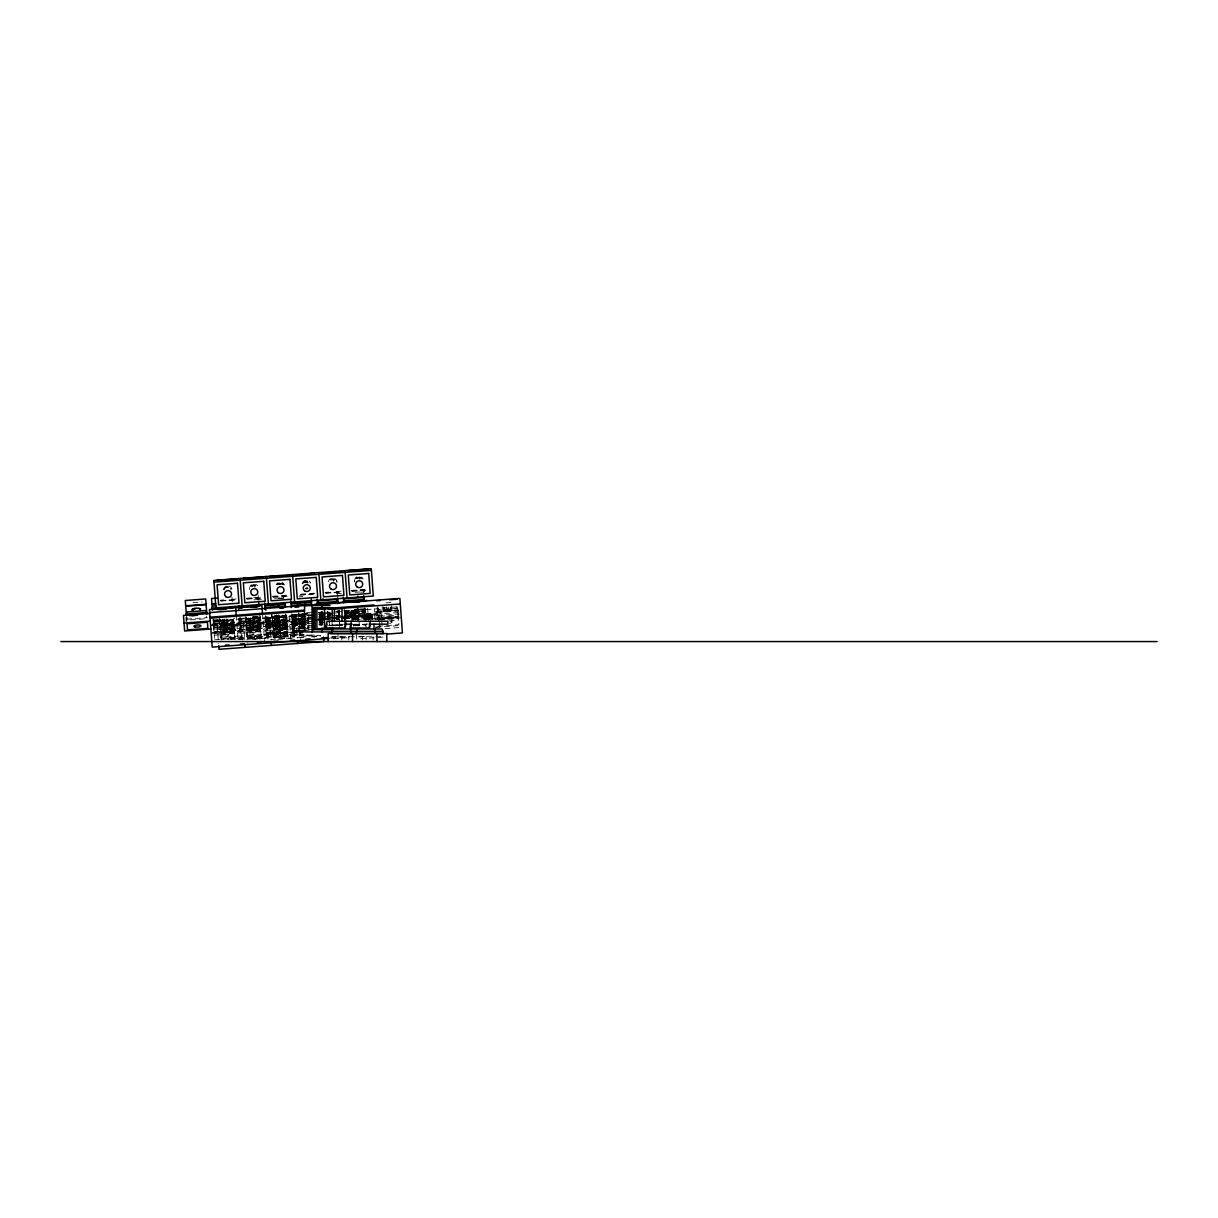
<?xml version="1.0" encoding="UTF-8"?>
<svg xmlns="http://www.w3.org/2000/svg" width="1218" height="1218" viewBox="0 0 1218 1218"><rect width="100%" height="100%" fill="white"/><g stroke="black" fill="none" stroke-linecap="round" stroke-linejoin="round"><path stroke-width="0.75" stroke-dasharray="5 3.75" d="M186.765 620.16L187.313 617.663M213.835 619.658L213.302 622.154L233.704 620.632L232.79 618.242M213.424 623.997L233.826 622.398L232.958 620.449L214.003 621.85L213.881 630.056L234.298 628.534L233.384 626.143M240.083 617.709L239.535 620.206L259.936 618.683L259.023 616.293L253.344 616.719M240.662 625.61L240.113 628.107L260.53 626.585L259.617 624.195M266.163 623.509L266.712 621.013M292.396 621.561L292.944 619.064M221.752 637.334L221.189 639.602L241.59 638.065L240.707 635.933L221.752 637.334L220.412 619.353M247.421 637.653L246.645 617.389M274.233 633.421L273.669 635.689L294.071 634.167L293.173 632.005L274.233 633.421L273.274 620.632L272.634 621.911L293.051 620.388L292.229 619.216M213.424 623.92L214.003 621.85M266.285 625.26L266.879 623.205L285.834 621.911M292.533 623.311L293.112 621.256L302.582 620.541A3.502 1.051 -4.3 0 1 299.034 619.673A3.502 1.051 -4.3 0 1 303.343 618.47M345.379 614.709L344.801 616.765L365.217 615.318L364.334 613.293L345.379 614.709L345.897 621.652M378.143 621.652L377.884 608.315L389.258 607.462M220.808 624.545L220.169 625.824L240.57 624.301L239.748 623.129M247.041 622.581L246.401 623.875L266.803 622.352L265.981 621.18M357.909 615.547L358.549 614.268L377.489 612.852L377.763 616.506L398.179 614.983L396.84 606.899L391.145 607.325M226.609 587.457L228.512 587.32M331.555 579.631L333.458 579.494L333.595 581.412M281.053 584.442L279.166 584.594L279.089 583.544L280.977 583.407L281.13 585.325M305.398 582.63L307.286 582.493M305.825 588.324L307.712 588.187M220.123 600.2L223.823 599.911M231.253 599.363L236.81 598.951M246.356 598.236L251.913 597.825M253.77 597.688L261.2 597.125M272.588 596.287L289.29 595.039M300.679 594.186L315.523 593.075M325.069 592.359L328.769 592.085M336.198 591.537L341.756 591.126M351.302 590.41L366.146 589.299M192.916 602.712L202.203 602.012M221.021 600.611L230.293 599.926M247.254 598.662L254.669 598.099M325.952 592.633L331.524 592.222M352.185 590.684L363.314 589.847L363.543 592.922M220.169 600.824L236.855 599.576M246.401 598.86L261.246 597.764M272.634 596.911L289.336 595.663M300.724 594.81L315.569 593.714M325.115 592.999L341.801 591.75M351.347 591.034L366.192 589.938M220.96 601.098L236.109 599.956M247.193 599.134L262.357 598.008M273.426 597.185L288.59 596.044M299.674 595.221L314.823 594.095M325.906 593.273L341.07 592.131M352.139 591.309L367.303 590.182M253.938 599.85L261.352 599.302M274.613 598.312L283.885 597.627M336.366 593.714L341.923 593.288M355.169 592.298L364.456 591.613M257.668 599.895L261.383 599.621M278.343 598.358L283.901 597.931M299.019 596.805L302.719 596.531M360.756 592.207L364.471 591.933M280.216 598.373L283.916 598.099M386.076 602.864L393.49 602.316M186.689 619.17L207.09 617.648M190.48 619.886L207.167 618.637L206.253 616.262M306.662 612.608L312.219 612.197M357.422 609.015L355.504 609.761M364.73 608.726L354.514 609.304A3.502 1.051 -4.3 0 0 356.981 608.985M213.135 620.053L218.707 619.642M252.354 617.13L259.784 616.582M213.165 620.464L224.295 619.642M239.413 618.516L244.97 618.089M252.385 617.541L259.815 616.993M318.111 612.654L323.683 612.243M335.605 611.375L339.259 611.116M343.628 610.781L347.267 610.507M354.56 609.974L365.491 609.152M274.933 616.004L286.063 615.181M293.751 614.603L308.58 613.507M318.142 612.913L321.841 612.624M323.699 612.487L329.271 612.075M344.374 610.949L349.931 610.538M351.789 610.401L364.776 609.426M219.773 620.556L240.174 619.033M246.006 618.607L292.655 615.12M293.766 614.907L308.611 613.796M336.838 611.832L342.41 611.406M344.268 611.269L351.682 610.72M357.513 610.279L377.915 608.756M213.226 621.165L233.628 619.642M239.459 619.201L259.86 617.678M309.418 613.963L291.193 615.318L305.825 614.923M265.722 617.693L286.139 616.171M291.97 615.745L308.656 614.496M259.19 618.485L240.235 619.901L239.657 621.956L260.073 620.51L259.19 618.485L259.952 628.701M318.233 614.207L321.948 613.933M323.805 613.796L331.22 613.233M333.077 613.096L338.634 612.684M344.466 612.258L364.882 610.736M397.662 608.178L377.26 609.7L376.91 605.087M262.86 618.531L305.962 615.318M307.834 615.181L313.452 614.77M320.106 614.283L325.663 613.872M327.52 613.735L334.95 613.172M344.481 612.471L364.898 610.949M262.875 618.79L313.483 615.014M318.979 614.466L334.143 613.339M386.563 609.655L388.451 609.502M265.813 618.759L286.215 617.237M292.046 616.795L312.447 615.273M320.136 614.725L325.708 614.314L321.171 614.374M327.551 614.176L334.98 613.613M344.527 612.913L364.928 611.39M377.306 610.37L397.723 608.848L398.895 624.712L378.493 626.235M303.221 616.308L301.318 616.445L301.09 613.385M213.378 623.251L233.78 621.728M239.611 621.287L260.013 619.764M265.113 619.292L286.976 617.663M291.346 617.328L313.209 615.699M320.167 615.136L325.739 614.725M327.596 614.588L335.011 614.024M344.557 613.324L364.958 611.801M384.644 610.385L386.608 610.233M388.496 610.096L390.476 609.959M213.394 623.555L233.81 622.033M239.642 621.591L260.043 620.069M265.859 619.46L286.26 617.937M292.092 617.496L308.793 616.247M212.693 623.829L234.556 622.2M238.926 621.865L260.789 620.236M320.212 615.821L325.785 615.41M327.612 615.166L329.515 615.029M344.603 614.009L365.004 612.487M374.489 611.786L400.722 609.837M377.413 611.756L397.814 610.233M213.454 624.24L233.856 622.718M239.687 622.291L260.089 620.769M212.739 624.514L234.602 622.885L234.237 617.952M303.343 617.861L301.44 617.998L301.912 624.347L303.815 624.21M319.146 616.658L330.52 615.821M332.407 615.669L338.102 615.242L338.969 617.206M376.712 612.289L398.591 610.66M265.95 620.754L286.367 619.231M292.198 618.805L308.885 617.556M318.446 616.963L322.146 616.689M324.003 616.552L329.576 616.141M377.458 612.456L397.875 610.934M210.577 625.093L312.615 617.496M336.092 615.943L351.256 614.816L352.078 615.988M210.607 625.336L263.073 621.424M266.011 621.408L286.413 619.886M292.244 619.46L312.645 617.937M212.83 625.839L234.693 624.21M239.078 623.875L260.941 622.246M266.042 621.819L286.443 620.297M292.274 619.871L308.976 618.622M213.576 626.006L309.996 618.774M320.38 617.922L325.937 617.496M334.356 616.947L328.723 617.374L329.119 622.687M336.229 616.81L381.204 613.461L381.995 624.088M303.465 619.612L298.882 619.962L299.506 618.668L299.902 633.741L303.617 633.451M320.395 618.211L325.967 617.8M333.519 617.374L339.091 616.947M340.949 616.81L397.266 612.608M266.087 622.505L286.489 620.982M292.32 620.556L312.737 619.033M318.568 618.714L330.58 617.678L329.926 619.718M332.407 617.541L339.7 616.993M365.933 615.044L344.115 617.374M324.14 618.379L329.713 617.968M271.949 622.55L293.812 620.921L294.954 636.222L273.091 637.851L271.842 621.089M298.197 620.586L309.128 619.779M318.598 619.048L379.087 614.557L379.498 620.099M213.683 627.3L234.084 625.778M239.916 625.352L260.317 623.829M306.236 620.388L308.2 620.251M365.263 615.988L367.242 615.851M369.13 615.699L371.094 615.562L371.46 620.388M214.429 627.559L309.159 620.312M315.721 619.886L330.717 618.774M332.59 618.637L379.133 615.09M315.751 620.145L330.733 619.033M332.499 618.866L340.111 618.333M343.857 618.044L368.217 616.232M377.687 615.516L398.103 613.994M220.291 627.437L240.692 625.915M246.523 625.473L266.925 623.966M272.756 623.525L293.157 622.002M298.989 621.561L302.703 621.287M320.532 619.977L326.089 619.551M341.07 618.424L378.433 615.638M318.705 620.556L322.42 620.282M344.938 618.592L365.354 617.069M227.614 627.544L229.593 627.392M231.481 627.255L233.445 627.103M253.862 625.58L255.826 625.443M257.714 625.306L259.693 625.154M266.24 624.606L286.656 623.083A3.654 2.466 -4.3 0 0 281.845 620.464A3.654 2.466 -4.3 0 0 280.521 624.712A3.654 2.466 -4.3 0 0 286.534 623.144M292.472 622.642L312.889 621.119M319.801 620.51L323.44 620.236M336.198 619.277L339.837 619.003M344.222 618.683L367.334 617.13M369.221 616.978L371.201 616.841M266.27 624.895L286.672 623.388M292.503 622.946L312.904 621.424M213.805 629.051L234.221 627.529M240.053 627.103L260.454 625.58M265.554 625.169L287.418 623.54M291.787 623.22L303.678 622.444M266.3 625.336L286.702 623.753L285.819 621.789L287.159 629.889L266.757 631.411L267.29 628.914L286.245 627.498M292.533 623.388L309.22 622.063A3.502 1.309 -90 0 1 308.2 618.759A3.502 1.309 -90 0 1 309.174 615.379M229.654 628.336L231.557 628.199M255.902 626.387L257.79 626.235M266.316 625.595L286.717 624.073M292.548 623.646L309.25 622.398M367.41 618.059L369.298 617.922M229.684 628.732L231.587 628.579M255.932 626.768L257.82 626.631M287.463 624.24L265.6 625.869L265.067 618.592M302.78 623.098L291.848 623.92L291.3 616.643M367.425 618.455L369.328 618.318M263.453 626.433L302.81 623.509M318.827 622.109L322.526 621.835M352.474 619.597L365.461 618.622M377.869 617.907L398.271 616.384M220.458 629.797L240.875 628.275M246.691 627.849L302.886 623.662M319.573 622.368L323.364 622.078M355.291 619.703L399.017 616.552M266.392 626.661L286.809 625.139M292.64 624.697L313.041 623.174M227.796 629.813L229.76 629.66M231.648 629.523L233.628 629.371M254.029 627.849L255.993 627.712M257.896 627.574L259.86 627.422M280.262 625.9L282.226 625.747M284.129 625.61L286.093 625.458M365.537 619.536L367.501 619.399M369.404 619.246L371.368 619.109M377.915 618.592L398.332 617.069M265.707 627.194L287.57 625.55M291.939 625.23L309.357 623.89A4.385 2.954 -4.3 0 1 307.21 623.54M266.453 627.346L286.854 625.824M292.685 625.397L309.387 624.149M235.135 630.087L213.333 632.416L235.196 630.787L234.648 623.509M239.52 629.767L261.383 628.138M375.053 619.444L399.413 617.617M214.018 631.883L309.494 624.743M318.857 624.058L322.663 623.586M401.316 617.739L375.068 619.688L374.246 608.574M214.033 632.142L234.45 630.62M240.281 630.193L260.682 628.671M282.332 627.026L280.353 627.179L279.866 620.495A3.654 1.096 -4.3 0 0 274.324 619.947A3.654 1.096 -4.3 0 0 274.461 621.85A3.654 1.096 -4.3 0 0 279.866 620.495M284.22 626.889L286.184 626.737M379.894 619.962L398.438 618.577M220.641 632.188L241.042 630.665M246.873 630.224L309.479 625.458M319.025 624.864L322.74 624.59M211.171 632.979L263.651 629.067M312.478 625.55L293.538 626.95L292.99 629.462L302.262 628.762M211.186 633.238L263.667 629.325M214.155 633.649L234.556 632.127M240.388 631.685L260.789 630.163M220.732 633.345L241.134 631.822M246.965 631.396L267.366 629.873M273.197 629.432L293.599 627.909M299.43 627.483L308.717 626.783M332.24 625.032L343.369 624.21M389.288 620.83L398.56 620.129M328.403 625.565L339.533 624.727M266.681 630.406L287.083 628.884M292.914 628.458L305.901 627.483M307.758 627.346L313.315 626.935M329.347 625.717L340.34 625.595M332.149 625.732L339.578 625.169M220.793 634.334L241.21 632.812M247.041 632.386L267.442 630.863M273.274 630.422L293.675 628.899M299.506 628.473L308.778 627.772A3.502 2.375 -4.3 0 0 307.286 628.579M335.879 625.702L343.43 625.184M352.839 624.438L356.554 624.164M214.261 635.202L234.678 633.68M240.509 633.238L260.911 631.716M353.814 624.59L359.28 624.179M304.119 628.625L309.676 628.214M353.799 625.001L368.795 623.875M353.814 625.245L366.938 624.271M354.803 625.808L365.933 624.971L366.283 629.584M266.849 632.797L287.265 631.274M293.096 630.848L306.083 629.873M307.926 629.736L313.498 629.325M266.148 633.071L288.011 631.442M292.381 631.122L308.778 629.889M266.894 633.238L287.296 631.716M293.127 631.289L302.399 630.589M304.256 630.452L309.814 630.041M266.909 633.497L287.311 631.975M293.142 631.533L302.414 630.848M303.358 631L292.427 631.807L291.894 624.529M248 635.385L266.94 633.969L267.838 636.131L247.421 637.638M264.032 634.334L303.389 631.396M264.062 634.593L303.419 631.655M267.016 635.004L287.418 633.482M293.249 633.04L302.536 632.355M221.113 638.613L241.529 637.09M247.361 636.649L267.762 635.126M273.593 634.7L293.995 633.177M299.826 632.736L303.541 632.462M375.555 627.087L379.27 626.813M375.646 627.331L398.134 625.656M214.612 639.785L235.013 638.262L233.323 615.577M261.246 636.314L240.844 637.836L239.154 615.151M267.138 636.557L287.539 635.035M293.371 634.593L302.643 633.908M230.507 639.48L264.23 636.968M237.967 639.435L241.682 639.161M247.513 638.719L267.914 637.197M273.745 636.77L294.147 635.248M299.978 634.806L303.693 634.532M240.068 639.45L302.216 634.822M385.086 628.64L400.143 627.514M246.812 639.267L268.676 637.638M273.06 637.318L294.923 635.689M299.293 635.354L305.581 634.928M252.324 639.404L268.721 638.171L267.579 622.87L245.716 624.499L246.858 639.815M312.082 634.943L299.323 635.887L298.075 619.14M316.908 635.689L320.654 635.415M271.02 639.496L304.744 636.968M312.25 636.42L319.74 635.857M277.674 639.389L292.518 638.293M300.207 637.714L303.906 637.44M311.336 636.877L320.608 636.192M330.9 637.288L342.212 636.451M330.87 638.278L349.703 636.862M333.26 638.811L349.962 637.562M359.493 636.862L365.065 636.435M382.97 637.09L356.722 639.039L356.295 633.132M319.36 615.257L322.344 615.257M320.075 617.815L323.044 617.815M320.075 619.718L323.044 619.718M319.36 622.276L323.836 622.276M331.951 636.74L382.985 636.74M396.84 606.899L397.723 608.848M285.225 613.902L286.108 615.851M338.848 615.44L337.721 610.203M286.565 621.987L285.332 615.318M398.53 609.959L399.078 617.237L377.215 618.866L376.666 611.588M391.602 605.544L391.952 610.127A4.385 1.325 -4.3 0 1 385.467 611.756A4.385 1.325 -4.3 0 1 385.299 609.472A4.385 1.325 -4.3 0 1 391.952 610.127M390.993 607.127L391.222 610.188A3.654 1.096 -4.3 0 1 385.817 611.543A3.654 1.096 -4.3 0 1 385.68 609.639A3.654 1.096 -4.3 0 1 391.222 610.188M391.617 617.556A3.502 1.051 -4.3 0 1 386.441 618.866A3.502 1.051 -4.3 0 1 386.304 617.039A3.502 1.051 -4.3 0 1 391.617 617.556L391.968 622.154M390.247 606.899L390.506 610.523M388.268 607.036L388.588 611.269L386.7 611.406L386.35 606.823M384.416 607.325L384.675 610.964M383.7 607.675L383.929 610.72M382.863 606.199L383.198 610.781M379.635 621.941L380.046 627.483M377.763 606.61L379.3 627.163M372.601 616.08A4.385 2.954 -4.3 0 1 366.237 619.14A4.385 2.954 -4.3 0 1 365.857 614.024A4.385 2.954 -4.3 0 1 372.601 616.08L372.875 619.627A4.385 2.954 -4.3 0 0 368.856 616.993A4.385 2.954 -4.3 0 0 364.212 619.505M371.871 616.141L372.145 619.688A3.654 2.466 -4.3 0 0 368.795 617.48A3.654 2.466 -4.3 0 0 364.928 619.581M369.039 614.374L369.587 621.865M367.623 608.33L368.689 622.55M367.136 614.511L367.699 622.002M365.446 608.452L365.979 615.729M366.024 616.354L366.572 623.631M364.654 607.675L365.811 623.22M364.334 613.293L364.852 620.236M363.862 616.734L364.121 620.282M359.828 579.464L359.691 577.53L357.787 577.682L357.879 578.717M359.097 611.938A4.385 1.325 -4.3 0 1 352.626 613.567A4.385 1.325 -4.3 0 1 352.459 611.284A4.385 1.325 -4.3 0 1 359.097 611.938L359.447 616.521A4.385 1.325 -4.3 0 1 352.976 618.15A4.385 1.325 -4.3 0 1 352.809 615.866A4.385 1.325 -4.3 0 1 359.447 616.521M358.381 611.999A3.654 1.096 -4.3 0 1 352.976 613.354A3.654 1.096 -4.3 0 1 352.839 611.451A3.654 1.096 -4.3 0 1 358.381 611.999L359.371 625.23M357.94 608.163L358.29 612.745A3.502 1.051 -4.3 0 1 353.098 614.055A3.502 1.051 -4.3 0 1 352.976 612.228A3.502 1.051 -4.3 0 1 358.29 612.745M358.534 616.064A3.502 1.051 -4.3 0 1 353.357 617.359A3.502 1.051 -4.3 0 1 353.22 615.532A3.502 1.051 -4.3 0 1 358.534 616.064L358.762 619.109M357.361 608.132L358.686 625.885M354.575 580.788L354.666 581.823A4.385 4.278 -4.3 0 1 354.727 580.697M357.224 616.186L357.955 625.961M355.61 611.314L356.082 617.663M354.971 615.41L355.489 622.505M353.722 611.451L354.194 617.8M352.855 616.521L353.585 626.28M351.652 610.294L352.413 620.51M351.058 610.203L351.286 613.263M351.53 616.582L351.758 619.642M351.089 612.532L351.667 620.297M350.358 612.593L350.708 617.176M344.085 607.173L345.257 622.763M344.161 617.983L344.587 623.616M339.198 610.416L339.578 615.349M337.082 591.811L337.477 597.109M338.467 610.385L339.441 623.342M339.472 623.875L339.822 628.488M338.102 615.242L338.421 619.52M331.92 620.845L332.301 626.006M329.378 613.278L329.85 619.612M327.475 613.415L327.962 619.749M322.176 617.861L322.694 624.941M320.06 618.957L320.608 626.341M313.894 634.593L314.122 637.669M307.362 583.376L307.21 581.458L305.322 581.595L305.535 584.549M308.108 618.911L308.656 626.402M299.08 612.943L299.308 616.004M298.319 612.532L300.465 641.262M295.928 619.81L297.299 638.125M292.624 614.694L294.375 638.247M291.818 613.72L293.599 637.653M289.092 616.582L290.858 640.287M286.93 616.963L288.057 632.142L266.194 633.771L265.646 626.494M285.986 614.161L287.89 639.617M287.143 631.761A3.502 2.375 -4.3 0 1 282.058 634.197A3.502 2.375 -4.3 0 1 281.754 630.102A3.502 2.375 -4.3 0 1 287.143 631.761L287.418 635.309A3.502 2.375 -4.3 0 1 282.317 637.745A3.502 2.375 -4.3 0 1 282.013 633.649A3.502 2.375 -4.3 0 1 287.418 635.309M283.764 620.738L284.327 628.214L282.424 628.366L281.86 620.875M280.582 620.373A4.385 2.954 -4.3 0 0 280.962 625.489A4.385 2.954 -4.3 0 0 287.341 622.444A4.385 2.954 -4.3 0 0 280.582 620.373A4.385 1.325 -4.3 0 1 274.111 622.078A4.385 1.325 -4.3 0 1 273.943 619.795A4.385 1.325 -4.3 0 1 280.597 620.449L280.932 625.032A4.385 1.325 -4.3 0 1 274.461 626.661A4.385 1.325 -4.3 0 1 274.294 624.377A4.385 1.325 -4.3 0 1 280.932 625.032M279.424 616.658L279.775 621.256A3.502 1.051 -4.3 0 1 274.598 622.55A3.502 1.051 -4.3 0 1 274.461 620.723A3.502 1.051 -4.3 0 1 279.775 621.256M280.018 624.56A3.502 1.051 -4.3 0 1 274.842 625.869A3.502 1.051 -4.3 0 1 274.705 624.042A3.502 1.051 -4.3 0 1 280.018 624.56L280.353 629.143A3.502 1.051 -4.3 0 1 275.177 630.452A3.502 1.051 -4.3 0 1 275.04 628.625A3.502 1.051 -4.3 0 1 280.353 629.143M280.612 632.462A3.502 1.051 -4.3 0 1 275.42 633.771A3.502 1.051 -4.3 0 1 275.298 631.944A3.502 1.051 -4.3 0 1 280.612 632.462L280.947 637.044A3.502 1.051 -4.3 0 1 275.77 638.354A3.502 1.051 -4.3 0 1 275.633 636.527A3.502 1.051 -4.3 0 1 280.947 637.044M280.155 632.279L280.414 635.826M278.678 614.466L278.907 617.526M279.105 620.266L279.577 626.585M278.587 623.098L278.861 626.646M276.714 614.618L276.988 618.257L275.085 618.409L274.811 614.755M272.436 617.191L272.771 621.774M273.015 625.078L273.365 629.676M273.608 632.979L273.959 637.562M272.086 614.496L274.233 643.211M271.249 613.202L271.599 617.785M269.696 621.774L271.066 640.089M266.377 616.658L268.143 640.211M265.57 615.684L267.366 639.602M262.464 613.278L264.626 642.236M260.469 615.988L260.835 620.936L238.972 622.565L238.606 617.617M260.88 621.545L261.428 628.823L239.565 630.467L239.017 623.19M258.17 595.054L258.597 600.779M259.556 613.628L261.185 637.258M254.882 587.289L254.745 585.371L252.842 585.508L252.918 586.543M257.531 622.687L258.079 630.178L256.191 630.315L255.628 622.824M253.953 617.13L254.303 621.713A4.385 1.325 -4.3 0 1 247.833 623.342A4.385 1.325 -4.3 0 1 247.665 621.073A4.385 1.325 -4.3 0 1 254.303 621.713M253.237 617.191L254.318 633.741A3.502 1.051 -4.3 0 1 249.142 635.035A3.502 1.051 -4.3 0 1 249.005 633.223A3.502 1.051 -4.3 0 1 254.318 633.741M253.923 634.243L254.181 637.79M252.522 617.526L252.872 622.109M253.085 625.001L253.344 628.549M249.705 589.649L249.629 588.614A4.385 4.278 -4.3 0 1 249.705 587.487M252.354 625.062L252.613 628.61M250.558 617.678L250.938 622.855M248.655 617.815L249.051 622.992M245.853 616.445L247.863 643.454M245.214 617.785L245.564 622.368M243.463 623.723L244.788 641.444M242.489 640.135L241.347 624.834L219.484 626.463L220.488 639.922M240.022 616.887L241.712 639.694M236.231 615.227L237.997 638.932M231.938 597.003L232.364 602.743M234.678 635.674A3.502 2.375 -4.3 0 1 229.578 638.11A3.502 2.375 -4.3 0 1 229.273 634.015A3.502 2.375 -4.3 0 1 234.678 635.674L234.937 639.222A3.502 2.375 -4.3 0 0 231.268 637.121A3.502 2.375 -4.3 0 0 227.949 639.739L227.675 636.192M232.958 620.449L233.719 630.65M231.283 624.651L231.846 632.127L229.958 632.279L229.395 624.788M227.72 619.094L228.071 623.677A4.385 1.325 -4.3 0 1 221.585 625.306A4.385 1.325 -4.3 0 1 221.417 623.022A4.385 1.325 -4.3 0 1 228.071 623.677M226.99 619.14L227.34 623.738A3.654 1.096 -4.3 0 1 221.935 625.093A3.654 1.096 -4.3 0 1 221.798 623.19A3.654 1.096 -4.3 0 1 227.34 623.738M227.522 626.265L228.086 635.689M227.157 623.205L227.492 627.803M226.243 618.911L226.624 624.073M226.837 626.966L227.111 630.513M226.122 627.011L226.381 630.559M224.279 619.064L224.706 624.804M222.376 619.201L222.818 624.956M219.605 618.409L221.234 640.242M219.316 624.332L218.981 619.749A4.385 1.325 -4.3 0 0 222.315 620.769A4.385 1.325 -4.3 0 0 227.187 619.795M217.215 625.687L218.54 643.409M212.922 617.1L214.49 638.247M186.461 616.11L187.039 623.768M185.836 617.587L186.156 621.835M373.15 636.74L373.15 639.952M366.176 636.74L366.176 639.952M362.385 636.74L362.385 639.952M348.744 636.74L348.744 639.952M341.786 636.74L341.786 639.952M339.32 610.385L339.32 625.276M337.995 633.527L337.995 639.952M336.594 617.815L336.594 619.718M329.469 612.258L329.469 625.276M327.672 612.258L327.672 619.688M327.459 611.162L327.459 618.759M322.709 611.451L322.709 626.067M322.252 617.815L322.252 619.718M321.887 611.238L321.887 626.28M321.476 612.258L321.476 625.276M321.065 611.451L321.065 626.067M320.791 612.258L320.791 625.276M319.999 612.258L319.999 625.276M319.74 616.567A4.385 1.644 -90 0 1 321.385 614.42A4.385 1.644 -90 0 1 322.755 617.633M322.755 619.901A4.385 1.644 -90 0 1 321.385 623.114A4.385 1.644 -90 0 1 319.74 620.952M329.439 619.901A4.385 1.644 -90 0 1 330.2 614.968M329.697 619.703A3.654 1.37 -90 0 1 330.337 615.592A3.502 1.051 -4.3 0 1 327.718 616.049M336.32 614.968A4.385 1.644 -90 0 1 337.082 619.901M336.457 616.171A3.654 1.37 -90 0 1 336.807 619.703M319.71 615.379A3.502 1.309 -90 0 1 320.684 618.759A3.502 1.309 -90 0 1 319.71 622.154M322.694 620.51A3.502 1.309 -90 0 1 322.694 617.008M390.141 621.363A3.502 1.051 -4.3 0 1 391.952 622.291A3.502 1.051 -4.3 0 1 389.456 623.357M226.761 619.627A3.502 1.051 -4.3 0 1 222.574 621.241A3.502 1.051 -4.3 0 1 220.869 619.597M253.329 616.521A4.385 1.325 -4.3 0 1 251.35 618.546A4.385 1.325 -4.3 0 1 245.381 618.12M252.705 616.673A3.654 1.096 -4.3 0 1 252.781 617.77M252.217 618.044A3.654 1.096 -4.3 0 1 246.478 618.242M252.628 617.45A3.502 1.051 -4.3 0 1 250.177 619.216A3.502 1.051 -4.3 0 1 246.249 618.181M226.548 619.734A3.654 1.096 -4.3 0 1 222.483 620.541A3.654 1.096 -4.3 0 1 219.712 619.688M274.111 616.141A3.502 1.051 -4.3 0 1 279.364 616.475A3.502 1.051 -4.3 0 1 275.405 617.998A3.502 1.051 -4.3 0 1 272.862 616.628M303.145 615.912A3.502 1.051 -4.3 0 1 298.669 615.227A3.502 1.051 -4.3 0 1 302.993 613.887M303.434 616.689A4.385 1.325 -4.3 0 1 297.831 615.821A4.385 1.325 -4.3 0 1 303.236 614.146M303.236 616.491A3.654 1.096 -4.3 0 1 298.562 615.775A3.654 1.096 -4.3 0 1 303.069 614.374M303.175 628.503A3.502 1.051 -4.3 0 1 299.598 627.712A3.502 1.051 -4.3 0 1 303.023 626.402M302.84 623.92A3.502 1.051 -4.3 0 1 299.263 623.129A3.502 1.051 -4.3 0 1 302.673 621.819M302.901 624.712A4.385 1.325 -4.3 0 1 298.425 623.723A4.385 1.325 -4.3 0 1 302.703 622.078M302.871 624.499A3.654 1.096 -4.3 0 1 299.156 623.677A3.654 1.096 -4.3 0 1 302.719 622.307M302.551 620.129A4.385 1.325 -4.3 0 1 298.106 618.957A4.385 1.325 -4.3 0 1 303.495 617.45M302.536 619.901A3.654 1.096 -4.3 0 1 298.836 618.942A3.654 1.096 -4.3 0 1 303.312 617.678M307.043 634.822A3.502 1.051 -4.3 0 1 304.667 636.298A3.502 1.051 -4.3 0 1 300.328 635.872A3.502 1.051 -4.3 0 1 302.703 634.395M303.419 631.822A3.502 1.051 -4.3 0 1 299.841 631.031A3.502 1.051 -4.3 0 1 303.267 629.706M273.7 616.475A4.385 1.325 -4.3 0 1 280.323 617.008A4.385 1.325 -4.3 0 1 274.568 618.805A4.385 1.325 -4.3 0 1 272.802 616.75M358.731 608.97A4.385 1.325 -4.3 0 1 354.575 610.264M358.031 608.97A3.654 1.096 -4.3 0 1 354.56 610.051M327.612 617.617A4.385 1.325 -4.3 0 1 329.88 617.45M326.942 617.998A3.654 1.096 -4.3 0 1 330.58 617.724M330.763 615.197A4.385 1.325 -4.3 0 1 327.459 615.577M327.261 613.035A4.385 1.325 -4.3 0 1 330.596 612.913M330.382 615.029A3.654 1.096 -4.3 0 1 327.627 615.349M327.475 613.233A3.654 1.096 -4.3 0 1 330.245 613.141M329.302 625.123A3.502 1.051 -4.3 0 1 332.742 625.656M327.566 614.009A3.502 1.051 -4.3 0 1 330.23 613.918M359.021 624.24A3.502 1.051 -4.3 0 1 353.205 625.154M329.469 612.091A4.385 1.325 -4.3 0 1 327.216 612.258M330.611 619.064A3.502 1.051 -4.3 0 1 327.109 619.323M326.987 617.496A3.502 1.051 -4.3 0 1 330.474 617.237M342.486 624.864A4.385 2.954 -4.3 0 1 339.32 624.24M344.252 619.201A4.385 2.954 -4.3 0 1 345.196 619.597M342.441 624.377A3.654 2.466 -4.3 0 1 340.598 624.179M343.994 615.653A4.385 2.954 -4.3 0 1 345.897 619.566M337.828 619.444A4.385 2.954 -4.3 0 1 339.624 615.973M344.435 616.445A3.654 2.466 -4.3 0 1 344.709 619.916M338.939 619.84A3.654 2.466 -4.3 0 1 339.289 616.826M340.781 625.702A3.502 2.375 -4.3 0 1 342.502 625.26M365.43 625.915A3.502 2.375 -4.3 0 1 366.329 624.179M255.323 639.374A3.502 2.375 -4.3 0 1 255.293 635.887A3.502 2.375 -4.3 0 1 260.439 635.948A3.502 2.375 -4.3 0 1 259.586 639.435M308.55 627.3A4.385 2.954 -4.3 0 1 307.469 627.087M307.088 621.972A4.385 2.954 -4.3 0 1 309.25 621.408M308.702 626.813A3.654 2.466 -4.3 0 1 307.804 626.631M307.484 622.368A3.654 2.466 -4.3 0 1 309.281 621.896M307.849 618.044A4.385 2.954 -4.3 0 1 308.976 617.861M309.387 623.281A3.654 2.466 -4.3 0 1 307.53 623.083M307.225 618.82A3.654 2.466 -4.3 0 1 309.022 618.348M312.752 635.096A3.502 2.375 -4.3 0 1 307.21 635.02M355.717 578.702A4.385 4.278 -4.3 0 1 361.898 578.245M356.981 578.55A3.654 3.563 -4.3 0 1 361.426 578.778M354.819 581.869A4.385 4.278 -4.3 0 1 354.651 579.661M355.001 578.596A4.385 4.278 -4.3 0 1 356.493 576.921M361.822 577.21A4.385 4.278 -4.3 0 1 363.101 579.037M355.671 578.915A3.654 3.563 -4.3 0 1 357.757 577.088M359.645 576.951A3.654 3.563 -4.3 0 1 361.974 578.443M330.337 579.92A4.385 4.278 -4.3 0 1 335.666 580.194M336.427 581.032A4.385 4.278 -4.3 0 1 336.929 582.037M331.601 580.088A3.654 3.563 -4.3 0 1 334.387 580.24M328.418 581.625A4.385 4.278 -4.3 0 1 331.281 578.367M334.63 578.55A4.385 4.278 -4.3 0 1 337.097 582.082M329.956 580.088A3.654 3.563 -4.3 0 1 335.742 580.392M250.771 586.528A4.385 4.278 -4.3 0 1 256.952 586.071M252.035 586.376A3.654 3.563 -4.3 0 1 255.673 586.102M250.055 586.437A4.385 4.278 -4.3 0 1 251.547 584.747M255.917 584.427A4.385 4.278 -4.3 0 1 257.637 585.858M251.243 585.965A3.654 3.563 -4.3 0 1 257.028 586.269M223.899 589.421A4.385 4.278 -4.3 0 1 231.481 588.857M230.232 588.568A3.654 3.563 -4.3 0 1 230.872 589.268M223.457 589.451A4.385 4.278 -4.3 0 1 226.335 586.193M228.588 586.025A4.385 4.278 -4.3 0 1 231.907 588.812M224.188 589.588A3.654 3.563 -4.3 0 1 231.222 589.055M302.612 583.559A4.385 4.278 -4.3 0 1 310.179 582.996M307.758 588.781A3.654 3.563 -4.3 0 1 305.87 588.918M303.8 583.087A3.654 3.563 -4.3 0 1 309.585 583.392M307.926 588.401A4.385 4.278 -4.3 0 1 305.657 588.583M302.171 583.574A4.385 4.278 -4.3 0 1 310.62 582.95M307.682 587.731A3.654 3.563 -4.3 0 1 305.794 587.883M303.191 582.828A3.654 3.563 -4.3 0 1 309.935 583.178M277.004 584.579A4.385 4.278 -4.3 0 1 280.003 583.102M281.145 583.163A4.385 4.278 -4.3 0 1 283.946 584.944M278.267 584.412A3.654 3.563 -4.3 0 1 282.713 584.655M276.303 584.473A4.385 4.278 -4.3 0 1 277.78 582.798M282.15 582.463A4.385 4.278 -4.3 0 1 284.388 584.899M276.958 584.777A3.654 3.563 -4.3 0 1 279.044 582.965M281.83 583.102A3.654 3.563 -4.3 0 1 283.261 584.305M345.227 612.517L344.679 615.014L365.08 613.491L364.167 611.101L345.227 612.517M286.824 615.653L265.022 617.968L286.824 615.653M277.095 619.825L275.207 619.962L275.679 626.311L277.567 626.159L277.095 619.825M322.131 621.347A3.654 1.37 -90 0 0 321.522 615.227A3.654 1.37 -90 0 0 319.847 619.703A3.654 1.37 -90 0 0 322.131 621.347M248.548 627.148A3.502 1.051 -4.3 0 0 253.725 625.839A3.502 1.051 -4.3 0 0 248.411 625.321A3.502 1.051 -4.3 0 0 248.548 627.148M248.213 622.55A3.502 1.051 -4.3 0 0 253.39 621.256A3.502 1.051 -4.3 0 0 248.076 620.738A3.502 1.051 -4.3 0 0 248.213 622.55M221.569 628.99A3.502 1.051 -4.3 0 0 227.401 628.077A3.502 1.051 -4.3 0 0 223.016 627.103A3.502 1.051 -4.3 0 0 221.569 628.99M221.234 624.392A3.502 1.051 -4.3 0 0 227.05 623.494A3.502 1.051 -4.3 0 0 222.666 622.52A3.502 1.051 -4.3 0 0 221.234 624.392M248.183 623.129A3.654 1.096 -4.3 0 0 253.572 621.774A3.654 1.096 -4.3 0 0 248.03 621.226A3.654 1.096 -4.3 0 0 248.183 623.129M248.792 630.452A3.502 1.051 -4.3 0 0 253.983 629.158A3.502 1.051 -4.3 0 0 248.655 628.625A3.502 1.051 -4.3 0 0 248.792 630.452M222.163 636.892A3.502 1.051 -4.3 0 0 227.979 635.979A3.502 1.051 -4.3 0 0 223.61 635.004A3.502 1.051 -4.3 0 0 222.163 636.892M221.828 632.294A3.502 1.051 -4.3 0 0 227.644 631.396A3.502 1.051 -4.3 0 0 223.259 630.422A3.502 1.051 -4.3 0 0 221.828 632.294M274.811 626.448A3.654 1.096 -4.3 0 0 280.201 625.078A3.654 1.096 -4.3 0 0 274.659 624.545A3.654 1.096 -4.3 0 0 274.811 626.448M274.217 618.546A3.654 1.096 -4.3 0 0 279.607 617.191A3.654 1.096 -4.3 0 0 274.08 616.643A3.654 1.096 -4.3 0 0 274.217 618.546M353.327 617.937A3.654 1.096 -4.3 0 0 358.716 616.582A3.654 1.096 -4.3 0 0 353.174 616.034A3.654 1.096 -4.3 0 0 353.327 617.937M227.812 632.553A4.385 2.954 -4.3 0 0 235.028 630.68A4.385 2.954 -4.3 0 0 229.41 627.468A4.385 2.954 -4.3 0 0 227.812 632.553M229.091 632.507A3.654 2.466 -4.3 0 0 234.404 629.965A3.654 2.466 -4.3 0 0 228.771 628.244A3.654 2.466 -4.3 0 0 229.091 632.507M227.553 629.006A4.385 2.954 -4.3 0 0 234.769 627.133A4.385 2.954 -4.3 0 0 229.136 623.92A4.385 2.954 -4.3 0 0 227.553 629.006M228.832 628.96A3.654 2.466 -4.3 0 0 234.13 626.417A3.654 2.466 -4.3 0 0 228.512 624.697A3.654 2.466 -4.3 0 0 228.832 628.96M365.781 618.348A3.654 2.466 -4.3 0 0 371.794 616.78A3.654 2.466 -4.3 0 0 367.105 614.1A3.654 2.466 -4.3 0 0 365.781 618.348M254.988 631A4.385 2.954 -4.3 0 0 261.368 627.955A4.385 2.954 -4.3 0 0 254.608 625.885A4.385 2.954 -4.3 0 0 254.988 631M254.547 630.208A3.654 2.466 -4.3 0 0 260.561 628.655A3.654 2.466 -4.3 0 0 255.871 625.976A3.654 2.466 -4.3 0 0 254.547 630.208M254.729 627.453A4.385 2.954 -4.3 0 0 261.094 624.408A4.385 2.954 -4.3 0 0 254.349 622.337A4.385 2.954 -4.3 0 0 254.729 627.453M254.273 626.661A3.654 2.466 -4.3 0 0 260.287 625.108A3.654 2.466 -4.3 0 0 255.597 622.428A3.654 2.466 -4.3 0 0 254.273 626.661M255.826 636.146A3.502 2.375 -4.3 0 0 260.911 633.71A3.502 2.375 -4.3 0 0 255.506 632.066A3.502 2.375 -4.3 0 0 255.826 636.146M281.236 629.036A4.385 2.954 -4.3 0 0 287.6 625.991A4.385 2.954 -4.3 0 0 280.856 623.92A4.385 2.954 -4.3 0 0 281.236 629.036M280.779 628.26A3.654 2.466 -4.3 0 0 286.793 626.691A3.654 2.466 -4.3 0 0 282.104 624.012A3.654 2.466 -4.3 0 0 280.779 628.26"/><path stroke-width="1.5" d="M344.618 627.97L345.988 621.241M351.408 621.241L350.038 627.97L369.572 627.97L370.379 624.164M369.024 627.97L370.379 621.241M326.196 627.97L327.018 624.164M345.988 624.164L345.166 627.97L325.648 627.97L327.018 621.241L387.903 621.241L387.903 624.164L369.13 624.164M350.586 627.97L351.408 624.164M265.113 609.472L265.691 607.417L284.647 606.001M291.346 607.508L291.924 605.453L310.879 604.037L311.762 605.985M317.974 600.87L317.396 602.925L337.797 601.403L336.914 599.454L317.974 600.87L318.294 605.148M331.951 632.797L332.895 628.99M357.285 628.99L356.341 632.797M322.831 628.99L324.719 628.26L315.157 628.99L315.157 608.528L324.719 609.259L322.831 608.528M325.023 628.99L332.803 628.26M216.774 580.407L237.19 578.885M269.254 576.495L289.701 575.596M314.046 573.16L295.532 575.17M347.967 570.618L368.369 569.095M226.106 580.347L231.664 579.935M248.624 578.672L243.006 578.459L263.423 576.936L257.896 577.971M274.857 576.708L280.429 576.297M306.662 574.333L314.092 573.785M323.623 573.069L329.195 572.658M355.428 570.694L362.842 570.146M213.972 582.158L371.399 570.42M217.093 598.114L211.536 598.525L212.389 609.959M185.684 605.772L206.101 604.25M211.932 603.823L215.632 603.549M185.73 606.214L206.131 604.691M211.962 604.265L215.677 603.976M216.621 605.772L212.83 606.062L212.252 608.117L373.302 596.028L371.262 568.684L213.85 580.423L215.891 607.767M193.297 609.457L195.215 608.711M264.793 605.179L285.195 603.656M291.026 603.214L311.443 601.692M212.358 609.502L232.76 607.98L232.653 606.594M238.591 607.554L257.135 606.168M264.824 605.605L285.24 604.082M291.056 603.656L311.473 602.134M217.124 609.624L226.228 608.954M241.545 607.812L237.845 607.386M250.649 607.127L257.942 606.579M219.819 609.655L225.391 609.228M238.637 608.239L242.352 607.965M253.481 607.143L257.196 606.853M342.989 602.194L364.898 601.25M314.564 604.341L367.044 600.428M209.648 612.593L399.869 598.419L402.442 632.934L387.37 634.06M318.629 604.707L325.906 604.158M335.026 603.489L338.619 602.514L316.802 604.844M350.327 602.347L359.432 601.662M321.263 604.737L324.962 604.448M353.053 602.362L358.625 601.936M376.59 600.779L380.305 600.504M389.577 599.804L397.007 599.256M209.724 613.491L183.476 615.44L184.634 630.985L210.881 629.036M279.957 608.361L283.672 608.087M295.06 607.234L298.775 606.96M189.353 615.669L196.646 615.12M192.033 615.699L197.59 615.273M209.998 617.191L304.241 610.157M328.738 608.33L373.972 604.95M210.059 618.165L304.226 611.131M328.723 609.304L400.28 603.976M184.055 623.098L210.288 621.134M225.345 645.159L229.121 644.885M240.418 644.048L244.194 643.759M257.394 642.784L261.154 642.495M274.004 641.536L278.115 641.231M290.858 640.287L294.619 639.998M305.855 639.161L310.164 638.841M321.476 638.004L327.124 637.577M328.997 638.415L212.221 647.123L209.42 609.548L261.9 605.62L262.464 613.278M330.108 605.605L304.576 605.605L304.576 631.914L331.753 631.914L331.753 628.153M321.75 607.797L312.859 607.797L312.859 629.721L321.75 629.721M322.709 607.797L330.931 607.797M334.585 609.259L325.023 608.528M344.724 624.164L352.124 624.164M322.709 629.721L331.601 629.721M331.951 631.335L382.985 631.335L382.985 632.797M60.9 641.566L1157.1 641.566M382.985 631.335L382.026 628.99L313.802 628.99L313.802 608.528L342.03 608.528L342.03 621.545M374.916 628.99L375.311 632.797M350.51 628.99L350.921 632.797M363.756 595.709L364.167 601.281M345.029 570.633L347.069 597.992M342.182 571.684L321.765 573.206M343.354 597.231L343.765 602.803M337.538 597.947L337.934 603.245M336.914 599.454L337.234 603.732M318.796 572.597L320.836 599.941M323.607 637.06L323.927 641.49L218.981 649.316L218.722 645.768M317.106 599.18L317.533 604.752M311.245 599.18L311.701 605.316M292.564 574.561L294.604 601.905M297.481 640.485L297.694 643.439M290.843 600.702L291.3 606.838M285.134 602.666L285.469 607.28M266.316 576.51L268.356 603.854M271.233 642.449L271.462 645.403M265.691 607.417L265.905 610.264M264.626 602.956L265.067 608.802M258.764 602.94L259.023 606.473M240.083 578.474L242.123 605.818M245.001 644.398L245.229 647.367M239.17 605.529L239.383 608.376M238.469 606.001L238.698 609.076M235.653 607.584L236.231 615.227M206.832 614.024L205.705 598.967L185.288 600.489L186.415 615.547M386.791 641.566L386.791 633.527L328.144 633.527L328.144 641.566M383.929 633.527L330.991 633.527M376.925 633.527L376.925 641.566M374.017 624.164L374.017 628.99M352.535 633.527L352.535 641.566M334.371 608.528L334.371 621.545M332.179 608.528L332.179 621.545M324.521 608.528L324.521 628.99M321.887 605.605L321.887 609.365M321.887 628.153L321.887 631.914M316.908 608.528L316.908 628.99M313.528 607.797L313.528 629.721M313.133 608.528L313.133 628.99M312.036 605.605L312.036 631.914M193.205 610.69A4.385 1.325 -4.3 0 1 195.002 608.33A4.385 1.325 -4.3 0 1 200.483 609.548M199.341 608.741A3.654 1.096 -4.3 0 1 199.767 609.548M193.114 610.309A3.654 1.096 -4.3 0 1 195.2 608.528M276.075 603.61A4.385 1.325 -4.3 0 1 278.206 605.666M270.838 605.62A4.385 1.325 -4.3 0 1 271.203 604.6M278.161 604.189A3.654 1.096 -4.3 0 1 278.237 605.285M305.474 602.362A4.385 1.325 -4.3 0 1 305.109 603.382M297.542 603.945A4.385 1.325 -4.3 0 1 298.121 602.316M297.771 603.565A3.654 1.096 -4.3 0 1 297.74 602.986M357.925 596.135A4.385 1.325 -4.3 0 1 357.392 596.835M323.577 599.363A4.385 1.325 -4.3 0 1 322.937 598.754M186.887 611.969L186.308 614.024L206.71 612.502L205.827 610.553L186.887 611.969M344.207 598.906L343.628 600.961L364.03 599.439L363.162 597.49L344.207 598.906M237.51 583.27L217.108 584.792L218.585 604.707L239.002 603.184L237.51 583.27M263.743 581.306L243.341 582.828L244.833 602.758L265.235 601.235L263.743 581.306M289.991 579.357L269.574 580.864L271.066 600.794L291.467 599.271L289.991 579.357M316.223 577.393L295.807 578.915L297.299 598.845L317.7 597.322L316.223 577.393M342.456 575.429L322.054 576.951L323.531 596.881L343.948 595.358L342.456 575.429M368.689 573.48L348.287 575.003L349.779 594.932L370.181 593.41L368.689 573.48M207.441 622.231L187.024 623.753L187.496 629.904L207.897 628.381L207.441 622.231M195.047 626.996A3.502 1.051 -4.3 0 0 200.863 626.082A3.502 1.051 -4.3 0 0 196.479 625.108A3.502 1.051 -4.3 0 0 195.047 626.996M356.935 586.802A3.502 3.426 -4.3 0 0 362.675 584.838A3.502 3.426 -4.3 0 0 358.077 580.971A3.502 3.426 -4.3 0 0 356.935 586.802M330.702 588.766A3.502 3.426 -4.3 0 0 336.442 586.787A3.502 3.426 -4.3 0 0 331.844 582.935A3.502 3.426 -4.3 0 0 330.702 588.766M251.989 594.628A3.502 3.426 -4.3 0 0 257.729 592.664A3.502 3.426 -4.3 0 0 253.131 588.796A3.502 3.426 -4.3 0 0 251.989 594.628M225.756 596.592A3.502 3.426 -4.3 0 0 231.496 594.612A3.502 3.426 -4.3 0 0 226.898 590.76A3.502 3.426 -4.3 0 0 225.756 596.592M304.47 590.715A3.502 3.426 -4.3 0 0 310.209 588.751A3.502 3.426 -4.3 0 0 305.611 584.884A3.502 3.426 -4.3 0 0 304.47 590.715M278.237 592.679A3.502 3.426 -4.3 0 0 283.961 590.7A3.502 3.426 -4.3 0 0 279.379 586.848A3.502 3.426 -4.3 0 0 278.237 592.679"/></g></svg>
